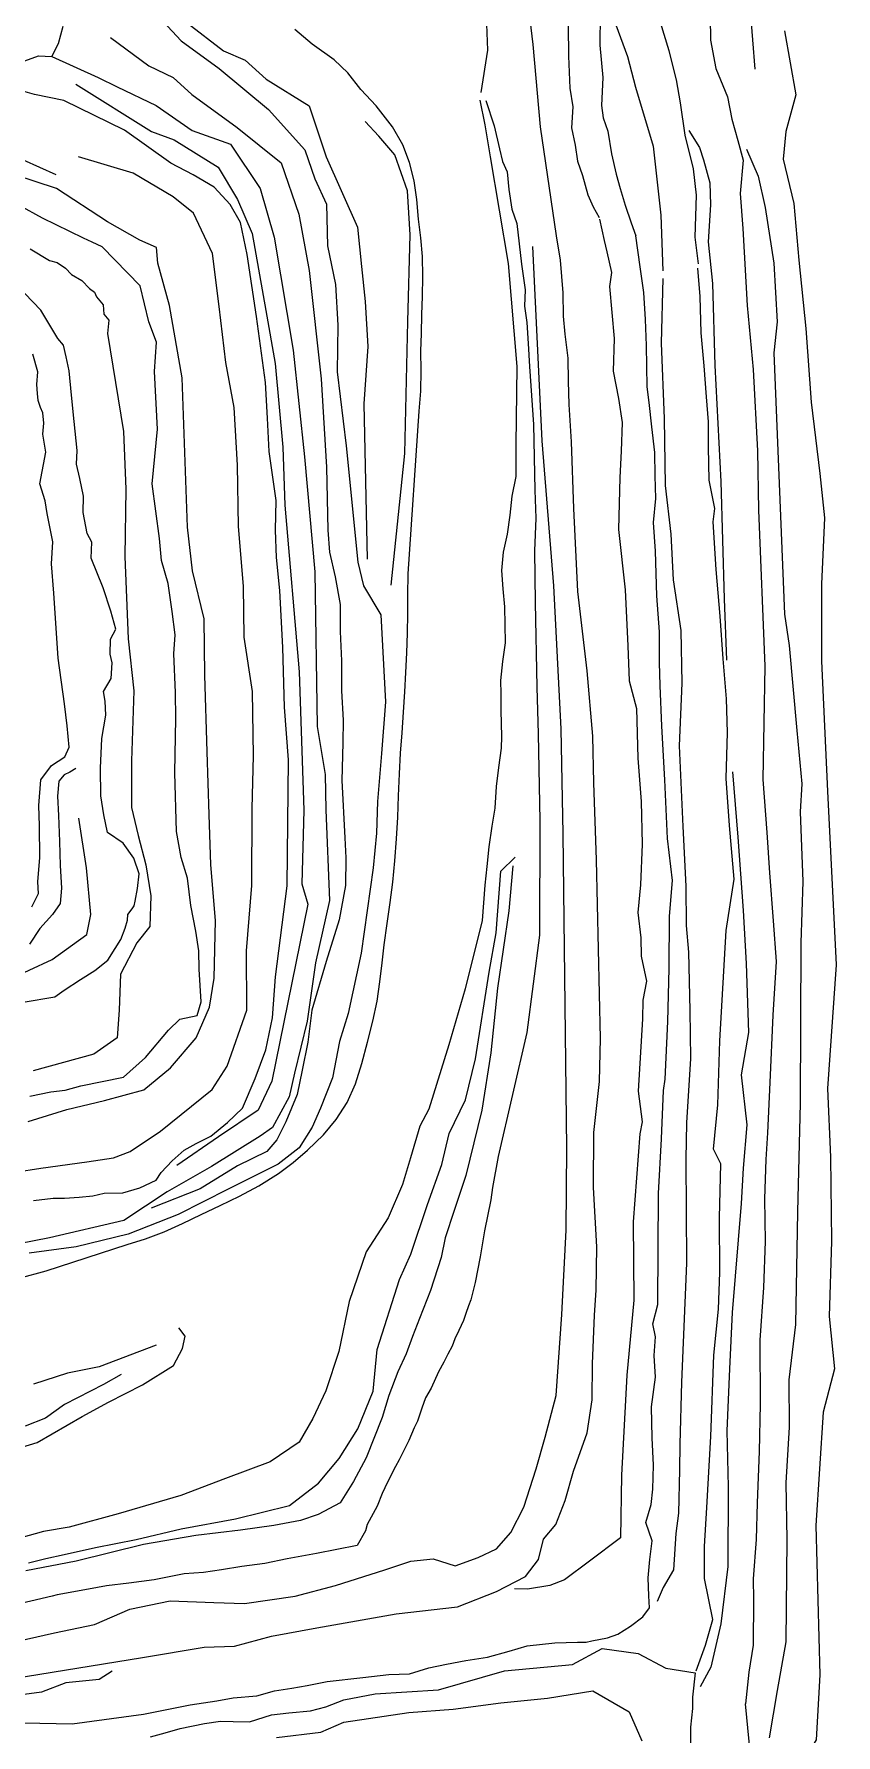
# Model space of a CAD drawing. Extents: x 73536 to 75854, y 478530 to 482386.
# Drawn here: x 75449.3 to 75674.2, y 481515.6 to 481992.1 of the extents above; entities that cross this region are included whole.
import ezdxf

# ---------------------------------------------------------------- set-up
doc = ezdxf.new("R2010")
doc.units = 0

msp = doc.modelspace()

# ---------------------------------------------------------------- linework, layer by layer
at = {"layer": 'TOPO_250913', "color": 30}
for points in [[(75595.811, 481935.585, 1716.456), (75591.311, 481966.145, 1717.25), (75589.234, 481989.172, 1717.896), (75587.339, 482005.578, 1717.672)], [(75638.766, 482003.457, 1763.487), (75638.95, 481990.361, 1764.089)], [(75608.053, 481997.621, 1731.401), (75607.963, 481988.985, 1731.563), (75608.8, 481979.93, 1730.931), (75608.434, 481972.095, 1731.383), (75608.921, 481968.602, 1731.342), (75610.157, 481964.88, 1731.195), (75611.263, 481958.574, 1731.081), (75612.499, 481952.854, 1731.155), (75613.636, 481948.876, 1731.358), (75615.074, 481944.181, 1731.467), (75616.699, 481939.214, 1731.554), (75618.051, 481935.622, 1731.678)], [(75635.603, 481927.762, 1744.814), (75634.683, 481935.237, 1745.083), (75635.008, 481946.949, 1744.522), (75634.188, 481954.336, 1745.308), (75631.823, 481963.751, 1745.363), (75630.539, 481972.88, 1746.128), (75629.404, 481979.296, 1746.229), (75627.363, 481987.426, 1747.053), (75623.953, 481998.68, 1746.746)], [(75651.518, 481982.314, 1765.098), (75650.219, 481998.756, 1764.393)], [(75445.167, 481643.576, 1665.718), (75452.7, 481645.685, 1666.545), (75475.409, 481653.062, 1669.17), (75480.578, 481654.646, 1669.569), (75485.78, 481656.603, 1669.87), (75490.932, 481658.888, 1669.916), (75496.149, 481661.41, 1669.969), (75501.527, 481663.964, 1670.055), (75506.928, 481666.568, 1670.126), (75512.363, 481669.424, 1670.23), (75517.895, 481672.867, 1670.441), (75522.027, 481675.988, 1670.707), (75526.036, 481679.407, 1671.008), (75530.483, 481683.712, 1671.531), (75534.049, 481688.068, 1672.084), (75537.075, 481692.787, 1673.004), (75539.452, 481697.994, 1673.823), (75541.22, 481703.705, 1674.624), (75542.831, 481709.702, 1675.312), (75544.361, 481715.543, 1675.905), (75545.505, 481721.145, 1676.525), (75546.307, 481726.61, 1677.102), (75546.93, 481731.927, 1677.622), (75547.53, 481736.941, 1678.079), (75548.344, 481742.974, 1678.606), (75549.187, 481748.824, 1679.123), (75549.897, 481754.554, 1679.644), (75550.509, 481760.478, 1680.219), (75550.985, 481766.644, 1680.805), (75551.3, 481772.741, 1681.346), (75551.534, 481778.738, 1681.948), (75551.797, 481784.849, 1682.552), (75552.098, 481790.69, 1683.096), (75552.532, 481796.367, 1683.623), (75552.919, 481802.164, 1684.195), (75553.27, 481807.829, 1684.755), (75553.58, 481813.273, 1685.389), (75553.81, 481818.798, 1685.963), (75554.013, 481824.241, 1686.508), (75554.125, 481829.651, 1687.032), (75554.141, 481834.969, 1687.532), (75554.179, 481840.865, 1688.105), (75557.278, 481886.505, 1692.684), (75557.8, 481892.111, 1693.352), (75557.909, 481897.9, 1693.962), (75557.804, 481903.233, 1694.525), (75557.923, 481908.243, 1695.017), (75558.073, 481913.52, 1695.531), (75558.271, 481918.613, 1696.083), (75558.375, 481924.233, 1696.563), (75558.199, 481929.796, 1697.152), (75557.786, 481935.059, 1697.445), (75557.13, 481940.23, 1697.93), (75556.635, 481945.806, 1698.495), (75555.912, 481951.036, 1699.021), (75554.556, 481956.172, 1699.678), (75552.696, 481961.071, 1700.325), (75549.866, 481966.163, 1700.816), (75545.283, 481972.016, 1700.659), (75540.931, 481976.542, 1700.525), (75537.276, 481981.241, 1700.4), (75533.447, 481984.896, 1700.286), (75527.355, 481989.248, 1700.127), (75522.481, 481993.425, 1699.99)], [(75445.717, 481984.256, 1659.056), (75450.636, 481986.002, 1662.673), (75454.304, 481985.785, 1669.844), (75456.159, 481989.482, 1669.939), (75457.527, 481994.307, 1670.055)], [(75485.587, 481995.658, 1685.726), (75490.554, 481990.246, 1684.944), (75501.202, 481982.473, 1684.624), (75515.034, 481970.947, 1684.296), (75525.233, 481959.667, 1685.737), (75528.029, 481951.541, 1684.845), (75531.307, 481944.447, 1685.334), (75531.621, 481932.768, 1685.473), (75533.851, 481921.935, 1685.749), (75534.465, 481910.589, 1685.539), (75534.29, 481897.503, 1685.13), (75536.824, 481876.716, 1684.91), (75540.152, 481844.149, 1685.286), (75541.733, 481837.53, 1684.99), (75546.583, 481829.452, 1685.877), (75547.833, 481805.084, 1685.206), (75546.732, 481790.535, 1683.707), (75545.626, 481777.106, 1682.425), (75545.321, 481768.268, 1681.74), (75544.416, 481758.581, 1680.387), (75541.014, 481734.637, 1678.204), (75537.406, 481717.724, 1676.59), (75534.939, 481709.849, 1676.456), (75533.002, 481699.685, 1676.074), (75529.608, 481691.234, 1674.593), (75527.335, 481685.919, 1674.159), (75523.689, 481680.138, 1673.366), (75517.8, 481675.55, 1673.064), (75503.778, 481668.481, 1672.437), (75489.766, 481661.406, 1672.261), (75475.771, 481655.915, 1671.593), (75461.171, 481652.333, 1669.559), (75448.005, 481650.579, 1668.069)], [(75492.232, 481995.256, 1686.149), (75502.476, 481987.429, 1685.127), (75508.5, 481984.758, 1685.287), (75514.388, 481979.493, 1685.3), (75526.432, 481971.972, 1685.59), (75531.239, 481957.736, 1685.22), (75540.012, 481937.976, 1686.584), (75541.156, 481927.03, 1686.555), (75542.174, 481917.231, 1686.488), (75542.948, 481904.601, 1686.056), (75541.763, 481888.491, 1686.011), (75542.695, 481845.004, 1686.054)], [(75576.201, 481994.862, 1701.755), (75576.431, 481987.576, 1701.262), (75574.625, 481975.771, 1700.568)], [(75599.056, 481994.378, 1718.266), (75599.166, 481985.872, 1718.268), (75599.541, 481976.908, 1718.279), (75600.371, 481971.705, 1717.724), (75600.044, 481965.863, 1717.45), (75601.048, 481961.004, 1717.426), (75601.694, 481956.529, 1717.29), (75603.133, 481952.503, 1717.117), (75604.591, 481947.049, 1717.069), (75606.11, 481943.738, 1717.065), (75607.798, 481940.688, 1716.954)], [(75612.471, 481994.673, 1731.574), (75615.686, 481985.817, 1731.103), (75617.991, 481977.229, 1731.419), (75622.886, 481960.676, 1731.636), (75625.038, 481941.415, 1732.438), (75625.611, 481925.783, 1732.663)], [(75659.743, 481993.056, 1775.55), (75662.907, 481975.061, 1777.691), (75660.133, 481964.799, 1778.698), (75659.299, 481957.034, 1777.736), (75662.342, 481944.642, 1777.801), (75663.731, 481928.744, 1776.906), (75665.669, 481909.607, 1776.968), (75667.145, 481888.96, 1776.844), (75669.641, 481868.993, 1776.435), (75670.93, 481856.632, 1777.134), (75670.094, 481838.05, 1776.757), (75670.09, 481816.417, 1776.665), (75671.782, 481780.041, 1776.807), (75674.151, 481731.399, 1776.654), (75671.765, 481696.693, 1775.25), (75672.562, 481677.465, 1775.797), (75672.883, 481653.954, 1775.325), (75672.276, 481632.811, 1775.779), (75673.758, 481618.169, 1774.388), (75670.592, 481606.095, 1775.129), (75668.463, 481574.317, 1775.714), (75669.592, 481532.494, 1774.611), (75668.577, 481514.259, 1773.925), (75665.642, 481509.316, 1773.941)], [(75470.746, 481991.19, 1670.821), (75481.522, 481983.175, 1670.116), (75488.372, 481979.905, 1670.302), (75493.578, 481975.191, 1670.565), (75506.262, 481965.908, 1670.88), (75518.634, 481956.004, 1670.306), (75523.565, 481941.637, 1669.923), (75526.454, 481925.909, 1670.231), (75529.813, 481895.499, 1670.336), (75531.355, 481870.808, 1670.548), (75531.734, 481853.092, 1670.747), (75532.14, 481846.927, 1670.393), (75533.761, 481840.097, 1670.065), (75535.192, 481832.308, 1670.38), (75535.114, 481824.789, 1670.189), (75535.488, 481816.514, 1670.073), (75535.516, 481808.13, 1670.157), (75536.03, 481799.9, 1669.78), (75535.939, 481793.576, 1669.714), (75535.587, 481782.972, 1670.214), (75536.458, 481766.908, 1670.404), (75536.741, 481761.305, 1670.514), (75536.684, 481753.588, 1670.481), (75534.91, 481743.937, 1670.558), (75531.264, 481732.288, 1670.534), (75527.182, 481718.706, 1670.277), (75526.082, 481709.66, 1670), (75524.524, 481701.821, 1670.006), (75523.14, 481695.086, 1670.256), (75519.954, 481687.411, 1670.623), (75517.406, 481682.376, 1670.506), (75514.605, 481679.057, 1670.421), (75506.407, 481675.086, 1670.231), (75495.877, 481668.595, 1670.139), (75482.156, 481663.191, 1669.729)], [(75638.95, 481990.361, 1764.089), (75640.458, 481982.452, 1763.803), (75643.714, 481974.533, 1763.558), (75644.983, 481968.267, 1761.95), (75646.615, 481962.298, 1761.2), (75648.119, 481956.819, 1760.858), (75647.273, 481947.479, 1759.453), (75648.059, 481937.61, 1759.219), (75649.261, 481916.103, 1758.994), (75650.944, 481898.17, 1759.143), (75652.173, 481875.402, 1759.737), (75652.423, 481858.745, 1759.882), (75654.198, 481815.018, 1759.874), (75653.658, 481783.269, 1759.85), (75654.751, 481768.405, 1759.583), (75655.486, 481757.136, 1759.658), (75656.518, 481743.697, 1759.486), (75657.395, 481732.341, 1759.449), (75656.48, 481717.228, 1759.106), (75655.622, 481698.372, 1759.516), (75654.929, 481684.285, 1759.413), (75654.475, 481676.81, 1759.38), (75654.069, 481665.802, 1759.482), (75654.266, 481653.886, 1760.007), (75653.865, 481640.987, 1760.181), (75652.774, 481626.261, 1760.166), (75652.89, 481608.335, 1760.207), (75652.62, 481595.024, 1759.819), (75652.007, 481580.666, 1760.006), (75651.742, 481570.338, 1759.799), (75650.975, 481559.388, 1759.198), (75651.058, 481553.546, 1759.077), (75650.892, 481540.804, 1759.616), (75649.752, 481533.254, 1759.876), (75648.794, 481524.339, 1760.101)], [(75454.304, 481985.785, 1669.844), (75467.346, 481979.92, 1668.962), (75472.674, 481977.365, 1669.119), (75483.557, 481972.141, 1669.377), (75493.649, 481965.113, 1669.475), (75504.459, 481961.289, 1669.708), (75512.772, 481948.867, 1669.871), (75516.667, 481935.246, 1669.893), (75522.021, 481903.519, 1669.646), (75525.202, 481873.667, 1669.952), (75528.087, 481841.444, 1669.837), (75528.727, 481798.102, 1669.363), (75530.93, 481784.642, 1669.495), (75531.175, 481774.789, 1670.507), (75532.142, 481749.353, 1670.377), (75528.235, 481731.913, 1670.247), (75525.887, 481715.56, 1670.044), (75522.319, 481700.975, 1670.069), (75520.842, 481694.374, 1670.159), (75516.146, 481685.813, 1670.159), (75512.687, 481683.375, 1669.594), (75499.13, 481674.874, 1670.004), (75486.693, 481667.78, 1669.156), (75474.56, 481659.732, 1668.964), (75453.65, 481654.932, 1666.092), (75427.824, 481649.813, 1664.336)], [(75449.204, 481665.345, 1655.539), (75454.719, 481666.046, 1655.922), (75457.881, 481666, 1656.382), (75461.997, 481666.256, 1656.864), (75465.813, 481666.668, 1656.871), (75468.971, 481667.421, 1657.171), (75474.207, 481667.452, 1655.906), (75479, 481668.879, 1655.96), (75483.57, 481671.009, 1655.629), (75484.965, 481673.198, 1654.877), (75488.067, 481676.471, 1654.692), (75491.471, 481679.467, 1654.794), (75494.759, 481681.349, 1654.461), (75498.906, 481683.363, 1654.185), (75503.597, 481687.243, 1654.864), (75507.751, 481691.234, 1654.64), (75511.37, 481699.515, 1654.302), (75514.364, 481707.589, 1654.538), (75516.196, 481716.474, 1654.254), (75517.004, 481727.997, 1654.211), (75520.324, 481753.53, 1654.236), (75520.682, 481788.758, 1655.046), (75519.589, 481803.562, 1654.946), (75519.085, 481820.228, 1654.539), (75518.201, 481836.234, 1654.843), (75517.296, 481845.462, 1654.318), (75517.047, 481853.14, 1654.584), (75517.186, 481861.446, 1654.958), (75515.281, 481875.175, 1655.378), (75514.8, 481884.463, 1656.262), (75514.232, 481894.477, 1655.698), (75511.699, 481912.946, 1655.421), (75509.09, 481930.322, 1655.719), (75507.234, 481939.313, 1655.424), (75504.298, 481944.377, 1655.304), (75499.855, 481949.242, 1654.913), (75493.961, 481952.694, 1654.959), (75487.73, 481955.903, 1655.028), (75474.739, 481965.19, 1655.304), (75457.742, 481973.516, 1655.038), (75449.428, 481975.158, 1654.847), (75441.58, 481977.455, 1655.378)], [(75461.017, 481978.065, 1655.962), (75482.246, 481964.789, 1656.051), (75488.613, 481962.475, 1655.007), (75500.997, 481954.86, 1655.016), (75506.35, 481945.78, 1655.143), (75510.519, 481936.247, 1655.403), (75514.292, 481914.668, 1656.247), (75516.9, 481899.819, 1656.071), (75519.128, 481876.396, 1655.623), (75519.625, 481860.182, 1655.531), (75523.681, 481813.484, 1655.549), (75525.018, 481774.707, 1655.05), (75524.368, 481754.013, 1654.534), (75526.1, 481748.318, 1653.72), (75516.012, 481698.739, 1654.417), (75512.179, 481690.612, 1654.944), (75501.022, 481683.197, 1655.089), (75489.353, 481675.19, 1655.549)], [(75575.958, 481973.49, 1701.321), (75578.363, 481966.376, 1701.255), (75579.866, 481959.963, 1701.196), (75580.667, 481956.456, 1701.165), (75581.931, 481953.557, 1701.137), (75582.438, 481948.548, 1701.092), (75583.246, 481943.103, 1701.043), (75584.72, 481939.082, 1700.82), (75585.966, 481927.607, 1700.853), (75587.016, 481920.502, 1701.072), (75586.838, 481915.872, 1700.657), (75587.44, 481911.335, 1700.496), (75587.826, 481905.396, 1700.046), (75588.239, 481898.977, 1700.025), (75589.381, 481882.749, 1699.676), (75589.731, 481864.305, 1699.718), (75590.011, 481856.451, 1698.924), (75589.61, 481847.317, 1699.093), (75589.809, 481832.911, 1699.512), (75590.242, 481809.191, 1699.08), (75590.698, 481796.112, 1699.118), (75591.111, 481771.707, 1699.17), (75591.008, 481739.676, 1699.378), (75587.51, 481712.406, 1699.715), (75579.482, 481677.685, 1699.86), (75577.896, 481668.982, 1700.039), (75577.402, 481665.541, 1699.816), (75575.625, 481656.841, 1699.739), (75574.376, 481649.569, 1700.097), (75573.036, 481642.341, 1700.317), (75571.815, 481637.488, 1700.381), (75571.105, 481635.806, 1700.253), (75570.352, 481633.694, 1700.287), (75569.699, 481631.688, 1700.353), (75568.399, 481628.962, 1700.378), (75567.345, 481626.563, 1700.436), (75566.516, 481624.523, 1700.447), (75565.316, 481622.328, 1700.339), (75564.225, 481620.02, 1700.375), (75562.685, 481617.327, 1700.25), (75560.645, 481612.752, 1700.244), (75559.101, 481610.054, 1700.744), (75558.074, 481607.159, 1700.139), (75556.88, 481603.537, 1699.947), (75555.939, 481601.708, 1699.795), (75554.445, 481598.152, 1699.938), (75551.67, 481592.677, 1699.782), (75550.631, 481590.868, 1699.743), (75548.424, 481586.45, 1699.451), (75546.911, 481583.269, 1700.101), (75545.533, 481579.698, 1699.797), (75542.734, 481574.593, 1699.544), (75542.241, 481572.843, 1699.865), (75539.927, 481568.66, 1699.676), (75528.522, 481566.479, 1699.597), (75520.344, 481564.942, 1700.557), (75514.034, 481563.676, 1700.258), (75507.597, 481562.796, 1700.274), (75501.927, 481561.846, 1700.158), (75496.881, 481561.098, 1700.33), (75491.436, 481560.726, 1699.966), (75483.05, 481559.092, 1700.229), (75475.919, 481558.137, 1700.286), (75469.664, 481557.388, 1700.03), (75464.632, 481556.446, 1699.959), (75455.861, 481554.906, 1699.773), (75454.472, 481554.541, 1699.593), (75437.969, 481550.7, 1699.241)], [(75574.277, 481973.562, 1700.343), (75575.725, 481966.678, 1700.289), (75577.211, 481957.708, 1699.565), (75582.281, 481927.847, 1696.875), (75584.661, 481898.988, 1694.416), (75584.438, 481877.021, 1691.951), (75584.387, 481868.176, 1691.233), (75583.297, 481862.626, 1690.351), (75582.713, 481857.324, 1689.726), (75581.927, 481852.01, 1689.258), (75580.893, 481846.988, 1688.828), (75580.422, 481841.85, 1688.351), (75580.771, 481836.741, 1687.838), (75581.225, 481831.67, 1687.244), (75581.315, 481826.654, 1686.702), (75581.384, 481821.538, 1686.223), (75580.639, 481816.372, 1685.989), (75580.099, 481811.034, 1685.793), (75580.234, 481807.27, 1685.332), (75580.234, 481802.632, 1684.765), (75580.411, 481795.298, 1683.867), (75580.266, 481792.097, 1683.578), (75579.525, 481786.686, 1682.961), (75578.927, 481781.294, 1682.374), (75578.502, 481775.285, 1681.798), (75577.709, 481770.241, 1681.221), (75576.876, 481764.443, 1680.631), (75576.229, 481758.95, 1680.213), (75575.703, 481753.64, 1679.656), (75574.968, 481743.767, 1679.202), (75570.191, 481724.67, 1677.227), (75565.622, 481708.97, 1675.781), (75560.053, 481690.92, 1673.803), (75557.512, 481686.19, 1673.264), (75554.895, 481677.314, 1672.093), (75552.674, 481669.826, 1671.651), (75548.648, 481660.536, 1671.422), (75542.408, 481650.969, 1670.403), (75537.721, 481637.031, 1670.123), (75534.787, 481623.059, 1670.331), (75531.133, 481611.988, 1670.701), (75527.533, 481604.306, 1670.807), (75523.702, 481597.645, 1670.914), (75515.496, 481592.175, 1671.387), (75503.014, 481587.461, 1672.143), (75490.534, 481582.747, 1673.118), (75472.913, 481577.57, 1675.176), (75459.193, 481573.875, 1676.195), (75451.958, 481572.656, 1676.79), (75445.604, 481570.825, 1677.561)], [(75549.479, 481837.708, 1689.827), (75553.244, 481874.569, 1693.76), (75554.093, 481911.554, 1696.831), (75554.76, 481935.893, 1699.122), (75553.989, 481948.237, 1700), (75550.439, 481958.291, 1701.298), (75545.987, 481963.528, 1702.805), (75542.195, 481967.571, 1702.337)], [(75632.87, 481965.066, 1746.563), (75635.874, 481960.308, 1746.65), (75636.982, 481956.921, 1746.506), (75638.821, 481950.403, 1746.468), (75638.966, 481944.272, 1746.01), (75638.289, 481933.864, 1746.393), (75639.487, 481922.246, 1746.538), (75640.142, 481899.224, 1746.215), (75641.863, 481866.737, 1747.056), (75642.824, 481833.889, 1747.366), (75643.444, 481816.729, 1746.953)], [(75649.078, 481959.886, 1761.445), (75652.369, 481952.277, 1760.979), (75654.335, 481943.505, 1760.004), (75656.736, 481927.936, 1759.652), (75657.685, 481911.495, 1759.799), (75656.763, 481902.821, 1759.879), (75659.756, 481829.602, 1760.115), (75661.005, 481820.843, 1760.097), (75663.134, 481797.035, 1760.048), (75664.602, 481782.057, 1760.017), (75664.068, 481774.25, 1760.001), (75664.819, 481754.68, 1759.741), (75664.25, 481737.557, 1760.149), (75664.122, 481692.642, 1759.81), (75663.358, 481662.159, 1761.517), (75662.77, 481630.599, 1760.828), (75660.892, 481615.114, 1761.018), (75661.021, 481601.865, 1761.164), (75660.055, 481586.234, 1760.974), (75660.385, 481570.414, 1760.939), (75660.051, 481541.751, 1760.63), (75657.664, 481528.119, 1760.652), (75655.381, 481514.823, 1760.127)], [(75444.084, 481673.255, 1640.913), (75451.235, 481674.447, 1641.095), (75464.174, 481676.149, 1641.422), (75471.66, 481677.276, 1640.643), (75476.296, 481679.105, 1640.982), (75484.776, 481684.785, 1642.008), (75499.298, 481696.471, 1640.266), (75503.438, 481703.003, 1640.322), (75508.971, 481718.696, 1639.789), (75508.884, 481735.284, 1639.508), (75510.356, 481753.591, 1638.511), (75510.445, 481775.19, 1639.47), (75510.885, 481789.872, 1639.56), (75510.58, 481807.914, 1639.507), (75508.205, 481823.126, 1640.04), (75508.1, 481837.456, 1640.168), (75506.674, 481854.171, 1639.717), (75506.385, 481871.328, 1640.053), (75505.435, 481887.464, 1640.034), (75503.117, 481900.057, 1639.89), (75501.282, 481915.781, 1640.051), (75499.327, 481930.647, 1640.332), (75494.068, 481941.892, 1640.44), (75488.301, 481946.469, 1640.638), (75477.175, 481953.162, 1640.307), (75461.765, 481957.71, 1640.923)], [(75446.327, 481956.911, 1642.287), (75455.457, 481952.794, 1642.247)], [(75447.739, 481687.455, 1640.435), (75458.58, 481690.804, 1640.173), (75469.06, 481693.322, 1640.546), (75480.083, 481696.307, 1639.46), (75487.62, 481702.537, 1640.323), (75494.838, 481710.937, 1640.344), (75498.529, 481719.53, 1640.076), (75499.797, 481727.652, 1639.744), (75500.226, 481743.794, 1638.877), (75498.939, 481759.355, 1639.293), (75498.392, 481773.483, 1639.964), (75497.847, 481791.041, 1639.627), (75497.183, 481812.495, 1639.176), (75497.002, 481828.258, 1639.243), (75493.753, 481841.753, 1639.154), (75492.375, 481853.968, 1639.376), (75490.847, 481895.79, 1640.093), (75487.275, 481916.025, 1639.196), (75484.03, 481927.884, 1640.451), (75483.681, 481932.289, 1639.633), (75479.03, 481934.377, 1640.235), (75469.938, 481939.486, 1640.174), (75455.673, 481948.832, 1639.294), (75443.945, 481952.634, 1638.157)], [(75448.171, 481694.579, 1627.968), (75454.073, 481695.784, 1628.023), (75458.094, 481696.218, 1627.781), (75462.479, 481697.508, 1627.622), (75474.413, 481699.874, 1626.036), (75480.61, 481705.418, 1627.005), (75487.005, 481713.068, 1626.97), (75490.213, 481716.183, 1627.515), (75495.043, 481717.183, 1628.167), (75496.229, 481721.027, 1629.026), (75495.625, 481730.168, 1629.469), (75495.572, 481735.271, 1628.967), (75494.689, 481740.787, 1627.63), (75493.299, 481748.034, 1625.956), (75492.361, 481755.686, 1626.566), (75490.546, 481761.403, 1627.749), (75489.269, 481768.732, 1627.145), (75488.804, 481785.163, 1626.783), (75489.081, 481800.342, 1626.457), (75489.037, 481807.684, 1625.957), (75488.505, 481818.461, 1627.22), (75488.913, 481823.838, 1626.775), (75488.038, 481830.35, 1626.61), (75486.903, 481838.15, 1627.281), (75485.1, 481844.66, 1626.839), (75484.483, 481850.758, 1627.037), (75482.501, 481866.086, 1626.153), (75483.988, 481881.403, 1626.373), (75483.134, 481897.618, 1627.971), (75483.671, 481905.834, 1628.788), (75481.52, 481911.458, 1626.864), (75479.048, 481921.603, 1627.236), (75468.431, 481932.516, 1626.255), (75465.666, 481933.771, 1626.051), (75463.205, 481934.976, 1625.728), (75451.705, 481940.576, 1625.907), (75445.239, 481944.109, 1626.898)], [(75607.828, 481940.218, 1716.924), (75609.202, 481934.308, 1717.027), (75609.914, 481931.123, 1717.083), (75611.249, 481925.287, 1717.006), (75610.625, 481921.402, 1716.911), (75611.968, 481906.812, 1716.592), (75611.682, 481897.675, 1716.612), (75613.197, 481890.037, 1716.608), (75614.168, 481883.301, 1716.57), (75613.922, 481875.265, 1715.869), (75613.546, 481867.872, 1715.816), (75613.201, 481853.316, 1715.9), (75615.085, 481836.421, 1715.716), (75615.817, 481820.765, 1715.866), (75616.145, 481810.963, 1715.902), (75618.245, 481803.215, 1716.482), (75618.637, 481789.236, 1716.426), (75619.566, 481777.1, 1716.662), (75619.844, 481765.217, 1717.079), (75619.375, 481753.746, 1716.81), (75618.602, 481745.999, 1716.579), (75619.472, 481738.891, 1716.604), (75619.515, 481733.818, 1716.49), (75620.985, 481726.829, 1716.529), (75620.035, 481721.458, 1716.454), (75619.907, 481716.199, 1716.596), (75618.723, 481696.007, 1716.604), (75619.838, 481687.379, 1716.448), (75619.116, 481684.009, 1716.442), (75617.27, 481659.37, 1716.621), (75617.439, 481637.429, 1716.78), (75615.507, 481616.385, 1716.932), (75614.033, 481588.398, 1717.087), (75613.74, 481570.846, 1717.658), (75605.041, 481564.338, 1718.101), (75598.042, 481559.091, 1717.822), (75593.923, 481557.499, 1717.317), (75587.631, 481556.496, 1716.859), (75583.985, 481556.587, 1716.677)], [(75443.458, 481531.406, 1716.314), (75479.739, 481537.319, 1717.495), (75497.053, 481540.238, 1717.882), (75505.542, 481540.496, 1717.437), (75515.924, 481543.324, 1717.056), (75528.663, 481545.644, 1717.068), (75550.889, 481549.537, 1716.337), (75568.035, 481551.565, 1715.877), (75578.996, 481555.781, 1716.365), (75587.139, 481560.01, 1717.251), (75590.743, 481564.781, 1716.906), (75592.175, 481570.504, 1716.054), (75595.65, 481574.617, 1716.151), (75598.236, 481581.308, 1716.753), (75600.522, 481589.487, 1716.796), (75604.423, 481600.253, 1715.471), (75605.813, 481609.464, 1715.619), (75605.852, 481619.569, 1715.572), (75606.496, 481633.266, 1715.774), (75606.893, 481640.204, 1715.564), (75607.134, 481652.389, 1715.04), (75606.177, 481668.968, 1716.055), (75606.303, 481684.37, 1716.016), (75607.813, 481698.707, 1715.127), (75608.116, 481710.767, 1715.431), (75607.013, 481760.768, 1715.345), (75606.24, 481782.317, 1715.625), (75605.977, 481795.411, 1715.718), (75604.383, 481813.759, 1715.449), (75601.824, 481835.906, 1715.284), (75600.633, 481859.22, 1715.429), (75600.034, 481877.854, 1715.613), (75599.337, 481888.325, 1715.767), (75599.145, 481894.853, 1715.718), (75599.114, 481901.29, 1715.768), (75598.231, 481908.016, 1716.353), (75597.794, 481913.037, 1716.279), (75597.679, 481919.665, 1716.18), (75596.916, 481928.744, 1716.323), (75595.811, 481935.585, 1716.456)], [(75446.516, 481519.001, 1729.509), (75460.063, 481518.746, 1729.805), (75480.021, 481521.441, 1729.819), (75493.137, 481524.105, 1729.866), (75500.629, 481525.182, 1731.114), (75505.209, 481526.058, 1731.135), (75511.756, 481526.629, 1731.456), (75516.728, 481527.965, 1731.048), (75521.611, 481528.722, 1731.433), (75525.951, 481529.464, 1731.852), (75531.495, 481530.58, 1731.697), (75541.523, 481531.751, 1731.786), (75548.814, 481532.565, 1731.455), (75554.567, 481532.751, 1731.353), (75560.028, 481534.444, 1731.833), (75564.943, 481535.451, 1732.228), (75570.423, 481536.471, 1732.193), (75576.422, 481537.384, 1732.011), (75582.505, 481539.092, 1732.117), (75587.561, 481540.554, 1732.329), (75595.297, 481541.442, 1732.2), (75601.642, 481541.607, 1732.271), (75604.139, 481541.613, 1732.074), (75605.745, 481541.974, 1732.229), (75610.092, 481542.876, 1731.921), (75612.947, 481543.846, 1732.651), (75616.561, 481546.14, 1732.471), (75620.011, 481548.753, 1732.395), (75621.847, 481551.252, 1731.592), (75621.686, 481554.58, 1731.355), (75621.519, 481559.62, 1731.689), (75621.971, 481564.821, 1731.131), (75622.639, 481569.965, 1730.57), (75620.861, 481575.124, 1732.016), (75622.347, 481580.219, 1731.307), (75622.786, 481584.498, 1731.144), (75622.993, 481591.162, 1731.642), (75622.607, 481598.851, 1732.428), (75622.419, 481607.526, 1731.541), (75623.516, 481615.879, 1732.082), (75623.2, 481621.899, 1731.672), (75623.529, 481627.131, 1731.94), (75622.762, 481630.782, 1731.523), (75624.226, 481636.185, 1732.687), (75624.439, 481667.282, 1731.815), (75625.234, 481682.578, 1731.716), (75625.769, 481696.155, 1731.724), (75626.259, 481699.35, 1732.194), (75626.985, 481715.479, 1731.934), (75627.367, 481730.372, 1731.601), (75627.452, 481744.963, 1731.814), (75628.338, 481755.022, 1731.279), (75626.932, 481766.729, 1731.953), (75626.164, 481783.152, 1732.042), (75625.311, 481798.26, 1732.018), (75624.894, 481809.639, 1731.543), (75624.672, 481816.046, 1731.869), (75624.705, 481824.61, 1731.814), (75623.958, 481834.73, 1731.649), (75623.58, 481847.248, 1731.524), (75623.028, 481855.3, 1731.497), (75623.649, 481862.007, 1731.526), (75623.474, 481868.336, 1731.261), (75623.379, 481874.845, 1730.95), (75622.551, 481882.04, 1731.138), (75621.813, 481888.859, 1731.672), (75621.259, 481893.297, 1731.538), (75621.059, 481904.875, 1731.633), (75620.708, 481912.157, 1731.914), (75620.293, 481919.705, 1731.264), (75619.249, 481926.872, 1731.708), (75618.051, 481935.622, 1731.678)], [(75442.265, 481541.32, 1700.967), (75455.064, 481544.222, 1701.089), (75466.315, 481546.539, 1700.987), (75476.242, 481550.86, 1700.724), (75487.533, 481553.225, 1700.866), (75499.699, 481552.764, 1700.412), (75508.297, 481552.485, 1700.715), (75522.574, 481554.504, 1700.395), (75533.814, 481557.473, 1700.454), (75547.683, 481561.908, 1700.744), (75554.985, 481564.275, 1700.377), (75561.273, 481564.957, 1700.595), (75567.375, 481563.014, 1700.484), (75573.848, 481565.324, 1700.507), (75578.967, 481567.797, 1700.285), (75582.975, 481572.335, 1700.399), (75586.63, 481579.46, 1700.54), (75590.122, 481590.19, 1700.766), (75592.62, 481599.065, 1700.771), (75595.673, 481610.713, 1700.823), (75597.341, 481633.455, 1701.362), (75598.518, 481657.073, 1700.551), (75598.736, 481680.05, 1700.655), (75597.647, 481768.093, 1699.719), (75597.14, 481797.519, 1699.916), (75595.088, 481837.522, 1700.496), (75591.738, 481878.194, 1700.665), (75589.197, 481932.553, 1701.72)], [(75448.239, 481931.901, 1609.54), (75453.633, 481928.648, 1609.307), (75455.801, 481928.157, 1610.049), (75458.169, 481926.575, 1609.476), (75459.88, 481924.753, 1609.446), (75462.759, 481923.049, 1609.609), (75464.878, 481920.858, 1609.557), (75466.268, 481919.841, 1609.658), (75466.869, 481918.468, 1609.63), (75468.69, 481916.26, 1609.903), (75468.906, 481913.678, 1609.852), (75470.27, 481911.984, 1610.296), (75469.954, 481908.247, 1610.33), (75474.376, 481880.798, 1610.654), (75475.076, 481864.6, 1610.937), (75474.814, 481845.747, 1611.894), (75475.755, 481822.663, 1609.968), (75477.303, 481808.133, 1610.503), (75476.694, 481788.512, 1610.202), (75476.653, 481775.422, 1609.881), (75478.539, 481767.568, 1609.291), (75480.703, 481759.361, 1608.593), (75482.082, 481750.682, 1608.856), (75481.811, 481742.062, 1608.833), (75478.176, 481737.574, 1609.561), (75473.622, 481728.785, 1609.036), (75473.161, 481718.671, 1609.15), (75472.674, 481710.958, 1609.447), (75466.071, 481706.304, 1609.839), (75449.144, 481701.647, 1610.098)], [(75634.912, 481533.625, 1745.392), (75637.579, 481540.81, 1744.701), (75639.632, 481548.014, 1744.992), (75637.244, 481559.487, 1745.003), (75637.249, 481568.392, 1744.245), (75637.976, 481579.344, 1743.902), (75639.067, 481599.212, 1744.283), (75639.891, 481622.051, 1744.485), (75641.223, 481634.905, 1744.187), (75641.622, 481645.187, 1743.865), (75641.511, 481660.492, 1743.868), (75641.828, 481675.666, 1743.406), (75639.834, 481679.693, 1745.257), (75641.011, 481692.128, 1745.235), (75641.598, 481710.04, 1745.204), (75643.345, 481740.958, 1744.839), (75645.569, 481755.399, 1745.863), (75644.268, 481770.412, 1746.176), (75643.405, 481783.565, 1746.686), (75643.718, 481796.482, 1746.839), (75643.423, 481805.899, 1746.766), (75642.481, 481817.052, 1746.851), (75641.726, 481829.049, 1746.193), (75640.55, 481842.083, 1746.344), (75639.706, 481855.491, 1746.1), (75640.142, 481859.22, 1745.708), (75638.62, 481867.114, 1745.829), (75638.444, 481876.428, 1745.946), (75638.455, 481883.48, 1745.658), (75637.858, 481890.447, 1745.172), (75637.159, 481899.164, 1745.233), (75636.372, 481908.42, 1745.043), (75636.095, 481918.56, 1745.376), (75635.387, 481926.542, 1744.945)], [(75625.587, 481923.673, 1732.654), (75625.145, 481905.499, 1732.411), (75625.973, 481884.421, 1731.912), (75626.272, 481865.612, 1731.95), (75627.834, 481852.001, 1732.241), (75628.461, 481839.212, 1732.338), (75630.678, 481825.066, 1732.532), (75630.951, 481810.23, 1732.758), (75630.178, 481792.715, 1732.507), (75631.223, 481770.151, 1732.3), (75632.082, 481753.393, 1731.926), (75632.15, 481742.398, 1732.092), (75632.823, 481734.918, 1732.288), (75633.155, 481718.563, 1732.488), (75633.383, 481705.149, 1732.294), (75632.235, 481687.151, 1732.809), (75632.039, 481676.961, 1732.542), (75632.23, 481647.822, 1732.903), (75630.803, 481614.469, 1733.015), (75630.347, 481597.045, 1733.119), (75630.236, 481589.925, 1732.903), (75629.975, 481577.752, 1732.6), (75629.294, 481572.09, 1732.505), (75628.629, 481561.876, 1732.575), (75625.733, 481556.955, 1732.451), (75623.993, 481553.045, 1732.105)], [(75446.269, 481720.905, 1608.942), (75455.152, 481722.432, 1608.065), (75457.807, 481724.228, 1608.122), (75462.41, 481727.297, 1608.085), (75466.384, 481729.77, 1608.133), (75470.071, 481732.712, 1608.286), (75472.132, 481735.948, 1608.177), (75473.67, 481738.465, 1608.391), (75474.895, 481741.642, 1608.473), (75475.555, 481743.916, 1608.346), (75475.648, 481745.437, 1608.541), (75476.81, 481747.081, 1608.77), (75477.38, 481747.874, 1608.82), (75477.729, 481749.202, 1609.306), (75478.321, 481752.793, 1609.174), (75478.856, 481756.88, 1608.321), (75477.346, 481761.237, 1608.983), (75474.347, 481765.421, 1609.419), (75469.972, 481768.438, 1608.606), (75468.901, 481773.349, 1609.385), (75468.043, 481778.75, 1609.427), (75467.97, 481786.453, 1610.085), (75468.37, 481794.731, 1609.59), (75469.516, 481801.341, 1609.165), (75469.294, 481805.239, 1609.208), (75468.812, 481807.953, 1609.272), (75470.924, 481811.551, 1609.707), (75471.291, 481816.001, 1609.491), (75470.666, 481818.42, 1609.53), (75470.778, 481822.617, 1609.598), (75472.283, 481825.404, 1610.544), (75470.829, 481830.488, 1611.922), (75468.741, 481837.016, 1610.92), (75465.398, 481845.25, 1611.231), (75465.578, 481849.742, 1609.973), (75464.211, 481852.188, 1610.723), (75463.125, 481858.094, 1610.566), (75463.188, 481862.625, 1610.671), (75462.195, 481867.563, 1609.984), (75461.24, 481871.594, 1609.615), (75461.439, 481875.431, 1609.899), (75460.599, 481883.598, 1610.127), (75459.85, 481890.993, 1609.953), (75459.149, 481897.776, 1609.744), (75458.363, 481901.66, 1609.476), (75457.626, 481904.932, 1609.553), (75456.043, 481906.868, 1609.349), (75451.291, 481914.736, 1609.629), (75446.791, 481919.453, 1609.638)], [(75448.719, 481747.622, 1591.765), (75450.572, 481751.305, 1591.704), (75450.433, 481754.574, 1591.63), (75450.942, 481761.391, 1591.829), (75450.876, 481770.352, 1592.117), (75450.693, 481775.959, 1592.485), (75451.286, 481783.229, 1592.887), (75454.212, 481787.226, 1593.074), (75457.956, 481789.672, 1593.133), (75459.159, 481792.328, 1593.268), (75458.615, 481798.305, 1593.338), (75457.878, 481804.466, 1593.856), (75456.147, 481817.31, 1594.25), (75454.917, 481835.486, 1593.896), (75454.223, 481843.692, 1594.163), (75454.656, 481849.844, 1594.149), (75453.045, 481857.822, 1594.118), (75452.465, 481861.382, 1594.271), (75450.951, 481866.086, 1594.607), (75452.659, 481875.003, 1595.143), (75451.795, 481880.035, 1594.643), (75452.117, 481883.125, 1595.07), (75451.826, 481886.027, 1594.626), (75451.18, 481887.531, 1595.022), (75450.484, 481889.5, 1595.022), (75450.315, 481891.432, 1594.551), (75450.089, 481893.984, 1594.586), (75450.413, 481897.535, 1595.035), (75448.99, 481902.417, 1594.585)], [(75461.021, 481786.337, 1595.861), (75459.355, 481785.328, 1595.685), (75457.798, 481784.567, 1595.818), (75456.267, 481782.811, 1595.693), (75455.95, 481778.586, 1595.686), (75456.194, 481773.203, 1595.831), (75456.449, 481765.939, 1595.575), (75456.706, 481759.164, 1595.775), (75457.011, 481752.84, 1595.828), (75456.65, 481748.513, 1595.907), (75454.538, 481745.505, 1595.633), (75450.972, 481741.532, 1594.534), (75448.076, 481737.163, 1594.216)], [(75645.103, 481785.388, 1747.078), (75646.603, 481767.16, 1747.062), (75648.146, 481746.56, 1745.81), (75648.924, 481731.695, 1745.523), (75649.626, 481712.37, 1745.052), (75647.583, 481700.521, 1745.006), (75649.147, 481686.506, 1744.76), (75648.133, 481674.45, 1744.84), (75647.577, 481664.465, 1744.738), (75645.075, 481633.957, 1745.11), (75644.321, 481618.147, 1745.397), (75643.506, 481600.855, 1745.428), (75643.958, 481585.143, 1745.277), (75643.823, 481562.857, 1745.435), (75641.893, 481546.766, 1746.034), (75639.03, 481534.631, 1745.514), (75636.118, 481529.145, 1745.86)], [(75441.552, 481726.876, 1593.617), (75454.446, 481732.897, 1594.933), (75464.185, 481739.891, 1594.89), (75465.291, 481745.443, 1594.557), (75464.05, 481758.545, 1596.467), (75461.92, 481772.495, 1595.824)], [(75583.593, 481759.136, 1686.445), (75582.454, 481746.483, 1684.998), (75579.277, 481724.788, 1685.168), (75577.374, 481706.695, 1685.472), (75574.875, 481690.609, 1685.839), (75570.345, 481672.342, 1685.794), (75567.095, 481662.593, 1685.015), (75564.613, 481654.93, 1685.119), (75563.501, 481649.382, 1685.18), (75560.444, 481640.135, 1685.033), (75557.425, 481632.258, 1685.268), (75555.478, 481627.21, 1685.647), (75553.688, 481622.413, 1685.733), (75551.367, 481617.367, 1685.94), (75548.791, 481610.737, 1685.793), (75546.888, 481604.575, 1685.503), (75542.408, 481593.265, 1685.407), (75538.908, 481586.586, 1685.464), (75535.181, 481580.617, 1685.607), (75528.97, 481577.365, 1685.006), (75524.072, 481575.698, 1685.062), (75516.561, 481574.346, 1684.902), (75507.264, 481572.951, 1685.089), (75494.654, 481571.459, 1685.053), (75480.033, 481568.974, 1685.164), (75461.157, 481564.355, 1685.04), (75447.058, 481561.619, 1685.092)], [(75447.826, 481563.883, 1684.434), (75452.643, 481565.083, 1684.707), (75457.806, 481566.212, 1684.613), (75466.61, 481568.155, 1684.448), (75477.981, 481570.424, 1684.449), (75490.579, 481573.354, 1684.56), (75505.807, 481576.139, 1684.7), (75520.979, 481579.889, 1683.191), (75529.112, 481586.169, 1683.203), (75534.853, 481593.04, 1683.197), (75540.153, 481601.378, 1684.015), (75544.392, 481611.926, 1685.033), (75545.567, 481623.611, 1684.924), (75551.803, 481643.2, 1684.759), (75554.922, 481650.281, 1683.793), (75559.682, 481664.207, 1683.345), (75563.614, 481675.404, 1683.932), (75565.693, 481684.105, 1684.456), (75570.264, 481693.535, 1684.677), (75573.082, 481705.048, 1684.696), (75576.886, 481729.359, 1684.804), (75578.868, 481740.343, 1684.528), (75580.15, 481757.653, 1685.172), (75584.255, 481761.497, 1687.639)], [(75433.496, 481592.493, 1677.969), (75450.261, 481597.595, 1676.24), (75462.862, 481604.794, 1674.729), (75470.248, 481608.821, 1673.871), (75479.745, 481613.675, 1672.732), (75488.441, 481619.141, 1671.602), (75490.926, 481623.862, 1671.012), (75491.671, 481627.34, 1670.66), (75489.908, 481629.68, 1670.147)], [(75483.548, 481624.808, 1672.644), (75467.647, 481618.714, 1671.271), (75458.766, 481616.945, 1670.418), (75449.235, 481613.918, 1671.105)], [(75473.737, 481616.638, 1675.201), (75468.814, 481613.792, 1676.276), (75457.89, 481608.198, 1677.521), (75452.6, 481604.378, 1678.331), (75446.824, 481602.096, 1678.662)], [(75481.982, 481515.082, 1734.298), (75486.147, 481516.22, 1734.199), (75490.292, 481517.429, 1733.965), (75497.097, 481518.819, 1734.201), (75501.656, 481519.512, 1734.449), (75505.193, 481519.388, 1734.588), (75509.77, 481519.293, 1734.761), (75515.943, 481521.243, 1734.768), (75520.791, 481521.848, 1734.774), (75526.869, 481522.399, 1734.781), (75531.169, 481523.529, 1734.786), (75536.21, 481525.426, 1734.792), (75544.923, 481527.171, 1734.802), (75562.684, 481528.242, 1736.323), (75581.268, 481533.565, 1735.339), (75600.309, 481535.34, 1740.937), (75608.607, 481539.809, 1742.072), (75618.701, 481538.492, 1743.299), (75626.49, 481534.306, 1744.365), (75634.674, 481533.014, 1745.363), (75633.955, 481526.187, 1745.129), (75633.95, 481523.056, 1745.04), (75633.371, 481517.82, 1744.83), (75633.404, 481509.949, 1744.571)], [(75471.203, 481533.514, 1717.173), (75467.597, 481531.146, 1716.988), (75458.303, 481530.222, 1716.85), (75451.425, 481527.632, 1717.849), (75433.907, 481525.268, 1717.268), (75418.62, 481523.249, 1716.851), (75412.658, 481522.737, 1717.043), (75396.887, 481520.632, 1716.725), (75384.422, 481518.824, 1716.648), (75375.467, 481517.406, 1716.723), (75366.892, 481516.545, 1716.548), (75356.167, 481517.322, 1716.566), (75351.462, 481515.858, 1716.168), (75345.17, 481515.747, 1716.073), (75339.391, 481515.792, 1716.15)], [(75517.312, 481514.9, 1731.062), (75529.734, 481516.391, 1731.03), (75536.143, 481519.226, 1731.978), (75554.413, 481521.96, 1731.586), (75566.803, 481522.833, 1731.765), (75580.186, 481524.667, 1731.367), (75593.308, 481525.951, 1731.119), (75606.02, 481527.948, 1731.288), (75616.196, 481522.15, 1731.441), (75619.724, 481514.009, 1731.558)], [(75650.502, 481507.056, 1758.249), (75648.794, 481524.339, 1760.101)]]:
    msp.add_polyline3d(points, dxfattribs=at)

doc.saveas('drawing.dxf')
